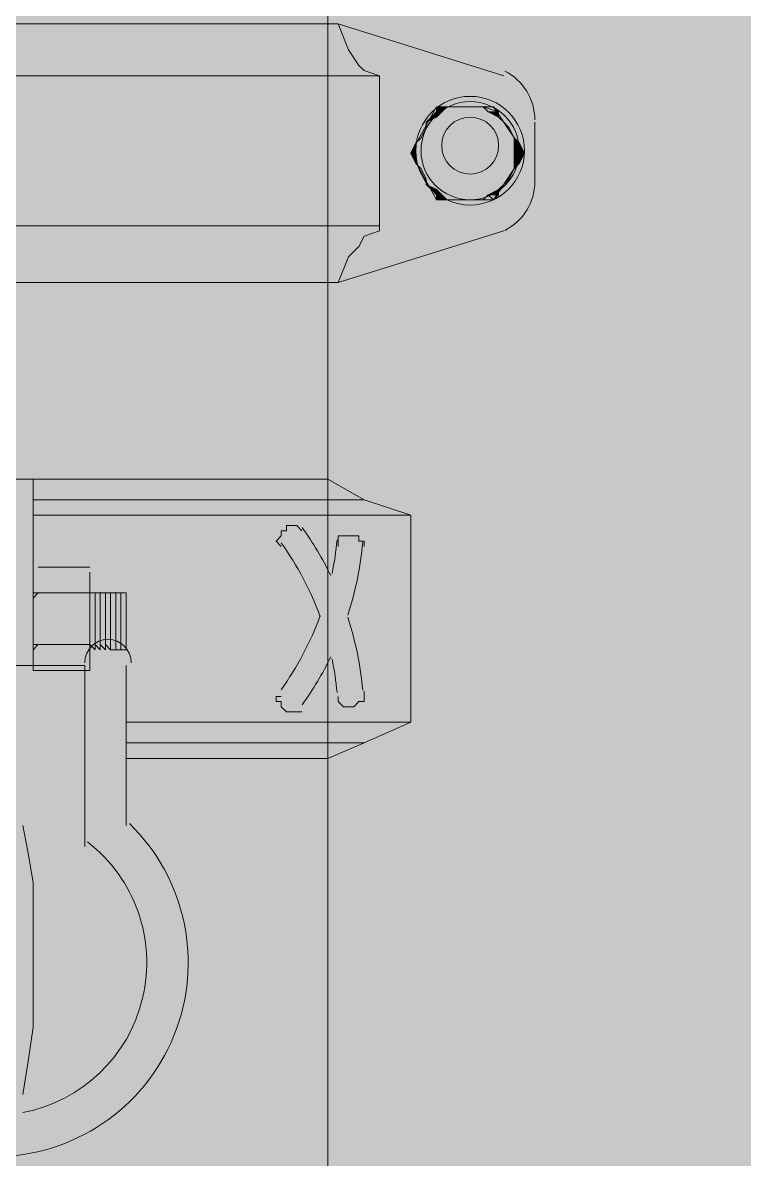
# Model space of a CAD drawing. Header units: millimetres. Extents: x 28 to 201, y 462 to 575.
# Drawn here: x 123.1443 to 123.267, y 559.5256 to 559.719 of the extents above; entities that cross this region are included whole.
import ezdxf

# ---------------------------------------------------------------- set-up
doc = ezdxf.new("R2010")
doc.units = ezdxf.units.MM
doc.layers.add('1- 3', color=3, linetype='Continuous')
doc.layers.add('8 hatch 2', color=104, linetype='Continuous')

# ---------------------------------------------------------------- blocks, each defined once
blk = doc.blocks.new('CTOBOM')
h = blk.add_hatch(color=0)
h.dxf.hatch_style = 2
h.paths.add_polyline_path([(5.748, -0.33348), (5.74888, -0.3326), (5.74888, -0.33348)])
edge = h.paths.add_edge_path()
edge.add_spline(control_points=[(5.74888, -0.3326), (5.74888, -0.3326), (5.748, -0.33348), (5.748, -0.33348), (5.748, -0.33348), (5.74888, -0.3326), (5.74888, -0.3326)], knot_values=[0, 0, 0, 0, 1, 1, 1, 2, 2, 2, 2], degree=3, periodic=0)
h = blk.add_hatch(color=0)
h.dxf.hatch_style = 2
h.paths.add_polyline_path([(5.74888, -0.33348), (5.75064, -0.33172), (5.75064, -0.33348)])
h.paths.add_polyline_path([(5.74888, -0.3326), (5.74888, -0.33348), (5.75064, -0.33172)])
h = blk.add_hatch(color=0)
h.dxf.hatch_style = 2
h.paths.add_polyline_path([(5.75064, -0.33348), (5.7524, -0.3326), (5.7524, -0.33348)])
h.paths.add_polyline_path([(5.75064, -0.33172), (5.75064, -0.33348), (5.7524, -0.3326)])
h = blk.add_hatch(color=0)
h.dxf.hatch_style = 2
h.paths.add_polyline_path([(5.75328, -0.33348), (5.7524, -0.33348), (5.7524, -0.3326)])
edge = h.paths.add_edge_path()
edge.add_spline(control_points=[(5.75328, -0.33348), (5.75328, -0.33348), (5.75328, -0.33348), (5.75328, -0.33348), (5.75328, -0.33348), (5.7524, -0.33348), (5.7524, -0.33348), (5.7524, -0.33348), (5.75328, -0.33348), (5.75328, -0.33348)], knot_values=[0, 0, 0, 0, 1, 1, 1, 2, 2, 2, 3, 3, 3, 3], degree=3, periodic=0)
h = blk.add_hatch(color=0)
h.dxf.hatch_style = 2
h.paths.add_polyline_path([(5.74271, -0.33876), (5.74359, -0.33612), (5.74359, -0.33788)])
h.paths.add_polyline_path([(5.74271, -0.337), (5.74271, -0.33876), (5.74359, -0.33612)])
h = blk.add_hatch(color=0)
h.dxf.hatch_style = 2
h.paths.add_polyline_path([(5.74448, -0.33612), (5.74359, -0.33788), (5.74359, -0.33612)])
edge = h.paths.add_edge_path()
edge.add_spline(control_points=[(5.74448, -0.33612), (5.74448, -0.33612), (5.74448, -0.33612), (5.74448, -0.33612), (5.74448, -0.33612), (5.74359, -0.33788), (5.74359, -0.33788), (5.74359, -0.33788), (5.74448, -0.33612), (5.74448, -0.33612)], knot_values=[0, 0, 0, 0, 1, 1, 1, 2, 2, 2, 3, 3, 3, 3], degree=3, periodic=0)
h = blk.add_hatch(color=0)
h.dxf.hatch_style = 2
h.paths.add_polyline_path([(5.7568, -0.33612), (5.75768, -0.33612), (5.75768, -0.33788)])
edge = h.paths.add_edge_path()
edge.add_spline(control_points=[(5.75768, -0.33612), (5.75768, -0.33612), (5.7568, -0.33612), (5.7568, -0.33612), (5.7568, -0.33612), (5.75768, -0.33612), (5.75768, -0.33612)], knot_values=[0, 0, 0, 0, 1, 1, 1, 2, 2, 2, 2], degree=3, periodic=0)
h = blk.add_hatch(color=0)
h.dxf.hatch_style = 2
h.paths.add_polyline_path([(5.75768, -0.33788), (5.75856, -0.337), (5.75856, -0.33876)])
h.paths.add_polyline_path([(5.75768, -0.33612), (5.75768, -0.33788), (5.75856, -0.337)])
h = blk.add_hatch(color=0)
h.dxf.hatch_style = 2
h.paths.add_polyline_path([(5.74271, -0.34668), (5.74359, -0.3458), (5.74359, -0.34668)])
h.paths.add_polyline_path([(5.74271, -0.34492), (5.74271, -0.34668), (5.74359, -0.3458)])
h = blk.add_hatch(color=0)
h.dxf.hatch_style = 2
h.paths.add_polyline_path([(5.74359, -0.34668), (5.74448, -0.34668), (5.74448, -0.34756)])
h.paths.add_polyline_path([(5.74359, -0.3458), (5.74359, -0.34668), (5.74448, -0.34668)])
h = blk.add_hatch(color=0)
h.dxf.hatch_style = 2
h.paths.add_polyline_path([(5.7568, -0.34756), (5.75768, -0.3458), (5.75768, -0.34668)])
h.paths.add_polyline_path([(5.7568, -0.34668), (5.7568, -0.34756), (5.75768, -0.3458)])
h = blk.add_hatch(color=0)
h.dxf.hatch_style = 2
h.paths.add_polyline_path([(5.75768, -0.34668), (5.75856, -0.34492), (5.75856, -0.34668)])
h.paths.add_polyline_path([(5.75768, -0.3458), (5.75768, -0.34668), (5.75856, -0.34492)])
h = blk.add_hatch(color=0)
h.dxf.hatch_style = 2
h.paths.add_polyline_path([(5.74536, -0.34844), (5.74448, -0.34756), (5.74448, -0.34668)])
edge = h.paths.add_edge_path()
edge.add_spline(control_points=[(5.74536, -0.34844), (5.74536, -0.34844), (5.74536, -0.34844), (5.74536, -0.34844), (5.74536, -0.34844), (5.74448, -0.34756), (5.74448, -0.34756), (5.74448, -0.34756), (5.74536, -0.34844), (5.74536, -0.34844)], knot_values=[0, 0, 0, 0, 1, 1, 1, 2, 2, 2, 3, 3, 3, 3], degree=3, periodic=0)
h = blk.add_hatch(color=0)
h.dxf.hatch_style = 2
h.paths.add_polyline_path([(5.75592, -0.34844), (5.7568, -0.34668), (5.7568, -0.34756)])
edge = h.paths.add_edge_path()
edge.add_spline(control_points=[(5.7568, -0.34668), (5.7568, -0.34668), (5.75592, -0.34844), (5.75592, -0.34844), (5.75592, -0.34844), (5.7568, -0.34668), (5.7568, -0.34668)], knot_values=[0, 0, 0, 0, 1, 1, 1, 2, 2, 2, 2], degree=3, periodic=0)
h = blk.add_hatch(color=0)
h.dxf.hatch_style = 2
h.paths.add_polyline_path([(5.74888, -0.3502), (5.75064, -0.3502), (5.75064, -0.35108)])
edge = h.paths.add_edge_path()
edge.add_spline(control_points=[(5.75064, -0.3502), (5.75064, -0.3502), (5.74888, -0.3502), (5.74888, -0.3502), (5.74888, -0.3502), (5.75064, -0.3502), (5.75064, -0.3502)], knot_values=[0, 0, 0, 0, 1, 1, 1, 2, 2, 2, 2], degree=3, periodic=0)
h = blk.add_hatch(color=0)
h.dxf.hatch_style = 2
h.paths.add_polyline_path([(5.7524, -0.3502), (5.75064, -0.35108), (5.75064, -0.3502)])
edge = h.paths.add_edge_path()
edge.add_spline(control_points=[(5.7524, -0.3502), (5.7524, -0.3502), (5.7524, -0.3502), (5.7524, -0.3502), (5.7524, -0.3502), (5.75064, -0.35108), (5.75064, -0.35108), (5.75064, -0.35108), (5.7524, -0.3502), (5.7524, -0.3502)], knot_values=[0, 0, 0, 0, 1, 1, 1, 2, 2, 2, 3, 3, 3, 3], degree=3, periodic=0)
at = {"color": 0, "lineweight": 20}
for p, q in [((5.74536, -0.32996), (5.75592, -0.32996)), ((5.75064, -0.33172), (5.74271, -0.337)), ((5.75856, -0.337), (5.75064, -0.33172)), ((5.73743, -0.33524), (5.72863, -0.3634)), ((5.76384, -0.33524), (5.77264, -0.3634)), ((5.74271, -0.337), (5.74271, -0.34668)), ((5.75856, -0.34668), (5.75856, -0.337)), ((5.74271, -0.34668), (5.75064, -0.35108)), ((5.75064, -0.35108), (5.75856, -0.34668)), ((5.73743, -0.35636), (5.73655, -0.359)), ((5.73743, -0.48838), (5.73743, -0.35636)), ((5.73743, -0.35636), (5.76384, -0.35636)), ((5.76296, -0.35636), (5.76296, -0.48838)), ((5.76384, -0.35636), (5.76472, -0.359)), ((5.73655, -0.359), (5.73567, -0.35988)), ((5.76472, -0.359), (5.76648, -0.35988)), ((5.73303, -0.36164), (5.72863, -0.3634)), ((5.73567, -0.35988), (5.73303, -0.36164)), ((5.76648, -0.35988), (5.76824, -0.36164)), ((5.76824, -0.36164), (5.77264, -0.3634)), ((5.72863, -0.48222), (5.72863, -0.3634)), ((5.77264, -0.48222), (5.77264, -0.3634)), ((5.72863, -0.36516), (5.53589, -0.36516)), ((5.72863, -0.36516), (5.72863, -0.47958))]:
    blk.add_line(p, q, dxfattribs=at)
at = {"color": 0, "lineweight": 0}
for p, q in [((5.748, -0.33348), (5.74888, -0.3326)), ((5.748, -0.33348), (5.74888, -0.3326)), ((5.74888, -0.33348), (5.75064, -0.33172)), ((5.74888, -0.33348), (5.75064, -0.33172)), ((5.75064, -0.33172), (5.74888, -0.3326)), ((5.74888, -0.33348), (5.75064, -0.33172)), ((5.74888, -0.33348), (5.75064, -0.33172)), ((5.75064, -0.33172), (5.74888, -0.3326)), ((5.74888, -0.3326), (5.74888, -0.33348)), ((5.74888, -0.3326), (5.74888, -0.33348)), ((5.74888, -0.3326), (5.74888, -0.33348)), ((5.74888, -0.3326), (5.74888, -0.33348)), ((5.75064, -0.33172), (5.75064, -0.33348)), ((5.75064, -0.33172), (5.75064, -0.33348)), ((5.75064, -0.33172), (5.75064, -0.33348)), ((5.7524, -0.3326), (5.75064, -0.33172)), ((5.75064, -0.33172), (5.75064, -0.33348)), ((5.7524, -0.3326), (5.75064, -0.33172)), ((5.75064, -0.33348), (5.7524, -0.3326)), ((5.75064, -0.33348), (5.7524, -0.3326)), ((5.75064, -0.33348), (5.7524, -0.3326)), ((5.75064, -0.33348), (5.7524, -0.3326)), ((5.7524, -0.3326), (5.7524, -0.33348)), ((5.7524, -0.3326), (5.7524, -0.33348)), ((5.7524, -0.33348), (5.7524, -0.3326)), ((5.7524, -0.3326), (5.75328, -0.33348)), ((5.7524, -0.33348), (5.7524, -0.3326)), ((5.7524, -0.3326), (5.75328, -0.33348)), ((5.74888, -0.33348), (5.748, -0.33348)), ((5.74888, -0.33348), (5.748, -0.33348)), ((5.75064, -0.33348), (5.74888, -0.33348)), ((5.75064, -0.33348), (5.74888, -0.33348)), ((5.7524, -0.33348), (5.75064, -0.33348)), ((5.7524, -0.33348), (5.75064, -0.33348)), ((5.75328, -0.33348), (5.7524, -0.33348)), ((5.75328, -0.33348), (5.7524, -0.33348)), ((5.74271, -0.33876), (5.74359, -0.33612)), ((5.74271, -0.33876), (5.74359, -0.33612)), ((5.74359, -0.33612), (5.74271, -0.337)), ((5.74271, -0.33876), (5.74359, -0.33612)), ((5.74271, -0.33876), (5.74359, -0.33612)), ((5.74359, -0.33612), (5.74271, -0.337)), ((5.74359, -0.33612), (5.74359, -0.33788)), ((5.74359, -0.33612), (5.74359, -0.33788)), ((5.74448, -0.33612), (5.74359, -0.33788)), ((5.74359, -0.33788), (5.74359, -0.33612)), ((5.74359, -0.33612), (5.74448, -0.33612)), ((5.74448, -0.33612), (5.74359, -0.33788)), ((5.74359, -0.33788), (5.74359, -0.33612)), ((5.74359, -0.33612), (5.74448, -0.33612)), ((5.7568, -0.33612), (5.75768, -0.33612)), ((5.75768, -0.33788), (5.7568, -0.33612)), ((5.7568, -0.33612), (5.75768, -0.33612)), ((5.75768, -0.33788), (5.7568, -0.33612)), ((5.75768, -0.33612), (5.75768, -0.33788)), ((5.75768, -0.33612), (5.75768, -0.33788)), ((5.75768, -0.33612), (5.75768, -0.33788)), ((5.75856, -0.337), (5.75768, -0.33612)), ((5.75768, -0.33612), (5.75768, -0.33788)), ((5.75856, -0.337), (5.75768, -0.33612)), ((5.74271, -0.3414), (5.74271, -0.337)), ((5.74271, -0.337), (5.74271, -0.34052)), ((5.74271, -0.3414), (5.74271, -0.337)), ((5.74271, -0.337), (5.74271, -0.34052)), ((5.74271, -0.34052), (5.74271, -0.337)), ((5.74271, -0.337), (5.74271, -0.33876)), ((5.74271, -0.34052), (5.74271, -0.337)), ((5.74271, -0.337), (5.74271, -0.33876)), ((5.74271, -0.337), (5.74271, -0.33876)), ((5.74271, -0.337), (5.74271, -0.33876)), ((5.74359, -0.33788), (5.74271, -0.33876)), ((5.74359, -0.33788), (5.74271, -0.33876)), ((5.75768, -0.33788), (5.75856, -0.337)), ((5.75768, -0.33788), (5.75856, -0.337)), ((5.75768, -0.33788), (5.75856, -0.337)), ((5.75768, -0.33788), (5.75856, -0.337)), ((5.75856, -0.33876), (5.75768, -0.33788)), ((5.75856, -0.33876), (5.75768, -0.33788)), ((5.75856, -0.337), (5.75856, -0.33876)), ((5.75856, -0.337), (5.75856, -0.33876)), ((5.75856, -0.33876), (5.75856, -0.337)), ((5.75856, -0.337), (5.75856, -0.34052)), ((5.75856, -0.33876), (5.75856, -0.337)), ((5.75856, -0.337), (5.75856, -0.34052)), ((5.75856, -0.34052), (5.75856, -0.337)), ((5.75856, -0.337), (5.75856, -0.3414)), ((5.75856, -0.34052), (5.75856, -0.337)), ((5.75856, -0.337), (5.75856, -0.3414)), ((5.74271, -0.33876), (5.74271, -0.34052)), ((5.74271, -0.33876), (5.74271, -0.34052)), ((5.75856, -0.34052), (5.75856, -0.33876)), ((5.75856, -0.34052), (5.75856, -0.33876)), ((5.74271, -0.34052), (5.74271, -0.3414)), ((5.74271, -0.34052), (5.74271, -0.3414)), ((5.74271, -0.34668), (5.74271, -0.3414)), ((5.74271, -0.3414), (5.74271, -0.34316)), ((5.74271, -0.34668), (5.74271, -0.3414)), ((5.74271, -0.3414), (5.74271, -0.34316)), ((5.75856, -0.3414), (5.75856, -0.34052)), ((5.75856, -0.3414), (5.75856, -0.34052)), ((5.75856, -0.3414), (5.75856, -0.34668)), ((5.75856, -0.34316), (5.75856, -0.3414)), ((5.75856, -0.3414), (5.75856, -0.34668)), ((5.75856, -0.34316), (5.75856, -0.3414)), ((5.74271, -0.34316), (5.74271, -0.34668)), ((5.74271, -0.34316), (5.74271, -0.34668)), ((5.74271, -0.34668), (5.74271, -0.34316)), ((5.74271, -0.34316), (5.74271, -0.34492)), ((5.74271, -0.34668), (5.74271, -0.34316)), ((5.74271, -0.34316), (5.74271, -0.34492)), ((5.75856, -0.34316), (5.75856, -0.34668)), ((5.75856, -0.34492), (5.75856, -0.34316)), ((5.75856, -0.34316), (5.75856, -0.34668)), ((5.75856, -0.34492), (5.75856, -0.34316)), ((5.75856, -0.34668), (5.75856, -0.34316)), ((5.75856, -0.34668), (5.75856, -0.34316)), ((5.74271, -0.34492), (5.74271, -0.34668)), ((5.74271, -0.34492), (5.74271, -0.34668)), ((5.74271, -0.34492), (5.74271, -0.34668)), ((5.74359, -0.3458), (5.74271, -0.34492)), ((5.74271, -0.34492), (5.74271, -0.34668)), ((5.74359, -0.3458), (5.74271, -0.34492)), ((5.74271, -0.34668), (5.74359, -0.3458)), ((5.74271, -0.34668), (5.74359, -0.3458)), ((5.74271, -0.34668), (5.74359, -0.3458)), ((5.74271, -0.34668), (5.74359, -0.3458)), ((5.74359, -0.3458), (5.74359, -0.34668)), ((5.74359, -0.3458), (5.74359, -0.34668)), ((5.74359, -0.3458), (5.74359, -0.34668)), ((5.74448, -0.34668), (5.74359, -0.3458)), ((5.74359, -0.3458), (5.74359, -0.34668)), ((5.74448, -0.34668), (5.74359, -0.3458)), ((5.7568, -0.34756), (5.75768, -0.3458)), ((5.7568, -0.34756), (5.75768, -0.3458)), ((5.75768, -0.3458), (5.7568, -0.34668)), ((5.7568, -0.34756), (5.75768, -0.3458)), ((5.7568, -0.34756), (5.75768, -0.3458)), ((5.75768, -0.3458), (5.7568, -0.34668)), ((5.75768, -0.34668), (5.75856, -0.34492)), ((5.75768, -0.34668), (5.75856, -0.34492)), ((5.75856, -0.34492), (5.75768, -0.3458)), ((5.75768, -0.34668), (5.75856, -0.34492)), ((5.75768, -0.34668), (5.75856, -0.34492)), ((5.75856, -0.34492), (5.75768, -0.3458)), ((5.75768, -0.3458), (5.75768, -0.34668)), ((5.75768, -0.3458), (5.75768, -0.34668)), ((5.75768, -0.3458), (5.75768, -0.34668)), ((5.75768, -0.3458), (5.75768, -0.34668)), ((5.75856, -0.34492), (5.75856, -0.34668)), ((5.75856, -0.34492), (5.75856, -0.34668)), ((5.75856, -0.34668), (5.75856, -0.34492)), ((5.75856, -0.34668), (5.75856, -0.34492)), ((5.74359, -0.34668), (5.74271, -0.34668)), ((5.74359, -0.34668), (5.74271, -0.34668)), ((5.74359, -0.34668), (5.74448, -0.34668)), ((5.74448, -0.34756), (5.74359, -0.34668)), ((5.74359, -0.34668), (5.74448, -0.34668)), ((5.74359, -0.34668), (5.74448, -0.34668)), ((5.74448, -0.34756), (5.74359, -0.34668)), ((5.74359, -0.34668), (5.74448, -0.34668)), ((5.74448, -0.34668), (5.74448, -0.34756)), ((5.74448, -0.34668), (5.74448, -0.34756)), ((5.74448, -0.34756), (5.74448, -0.34668)), ((5.74448, -0.34668), (5.74536, -0.34844)), ((5.74448, -0.34756), (5.74448, -0.34668)), ((5.74448, -0.34668), (5.74536, -0.34844)), ((5.74536, -0.34844), (5.74448, -0.34756)), ((5.74536, -0.34844), (5.74448, -0.34756)), ((5.75592, -0.34844), (5.7568, -0.34668)), ((5.75592, -0.34844), (5.7568, -0.34668)), ((5.7568, -0.34756), (5.75592, -0.34844)), ((5.7568, -0.34756), (5.75592, -0.34844)), ((5.7568, -0.34668), (5.7568, -0.34756)), ((5.7568, -0.34668), (5.7568, -0.34756)), ((5.75768, -0.34668), (5.7568, -0.34756)), ((5.7568, -0.34668), (5.7568, -0.34756)), ((5.75768, -0.34668), (5.7568, -0.34756)), ((5.7568, -0.34668), (5.7568, -0.34756)), ((5.75856, -0.34668), (5.75768, -0.34668)), ((5.75856, -0.34668), (5.75768, -0.34668)), ((5.74888, -0.3502), (5.75064, -0.3502)), ((5.75064, -0.35108), (5.74888, -0.3502)), ((5.74888, -0.3502), (5.75064, -0.3502)), ((5.75064, -0.35108), (5.74888, -0.3502)), ((5.75064, -0.3502), (5.75064, -0.35108)), ((5.75064, -0.3502), (5.75064, -0.35108)), ((5.7524, -0.3502), (5.75064, -0.35108)), ((5.75064, -0.35108), (5.75064, -0.3502)), ((5.75064, -0.3502), (5.7524, -0.3502)), ((5.7524, -0.3502), (5.75064, -0.35108)), ((5.75064, -0.35108), (5.75064, -0.3502)), ((5.75064, -0.3502), (5.7524, -0.3502))]:
    blk.add_line(p, q, dxfattribs=at)
at = {"color": 0, "lineweight": 20}
for points in [[(5.80608, -0.36516), (5.8096, -0.359), (5.81224, -0.35108)], [(5.81224, -0.35108), (5.81224, -0.41533)], [(5.81224, -0.35108), (5.84745, -0.35108)], [(5.85361, -0.36516), (5.85097, -0.359), (5.84745, -0.35108)], [(5.84745, -0.35108), (5.84745, -0.39949)], [(5.8096, -0.359), (5.8096, -0.41533)], [(5.81752, -0.3634), (5.81664, -0.3634), (5.81576, -0.3634), (5.81576, -0.36252), (5.81576, -0.36164), (5.81576, -0.36076), (5.81576, -0.35988), (5.81664, -0.35988), (5.81664, -0.359), (5.81752, -0.359)], [(5.84305, -0.3634), (5.84393, -0.3634), (5.84481, -0.36252), (5.84481, -0.36164), (5.84481, -0.36076), (5.84393, -0.35988), (5.84393, -0.359), (5.84305, -0.359), (5.84217, -0.359)], [(5.85097, -0.359), (5.85097, -0.39949)], [(4.88285, -0.47958), (6.57882, -0.47958), (6.57882, -0.36516), (5.37659, -0.36516)], [(4.88725, -0.36516), (8.15862, -0.36516)], [(8.72893, -0.36516), (5.77264, -0.36516)], [(5.80608, -0.36516), (5.80608, -0.47958)], [(5.85361, -0.36516), (5.85361, -0.39949)], [(5.81488, -0.36957), (5.814, -0.37045), (5.814, -0.37133), (5.814, -0.37221), (5.81488, -0.37221), (5.81488, -0.37309), (5.81576, -0.37309), (5.81664, -0.37397), (5.81752, -0.37309)], [(5.84569, -0.36957), (5.84569, -0.37045), (5.84569, -0.37133), (5.84569, -0.37221), (5.84481, -0.37309), (5.84393, -0.37309), (5.84393, -0.37397), (5.84305, -0.37397), (5.84305, -0.37309)], [(5.83513, -0.40213), (5.83513, -0.40125), (5.83513, -0.40037), (5.83513, -0.39949), (5.82545, -0.39949)], [(5.82545, -0.39949), (5.82545, -0.39949)], [(5.83513, -0.39949), (5.82545, -0.39949)], [(5.82545, -0.39949), (5.82545, -0.40037), (5.82545, -0.40125), (5.82545, -0.40213)], [(5.83513, -0.39949), (5.83425, -0.39949)], [(5.86505, -0.39949), (5.83777, -0.39949)], [(5.82545, -0.40037), (5.82545, -0.40037)], [(5.82545, -0.40125), (5.82545, -0.40125)], [(5.82545, -0.40213), (5.82545, -0.40301), (5.82545, -0.40389), (5.82545, -0.40477), (5.82545, -0.40565)], [(5.83513, -0.40213), (5.82545, -0.40213)], [(5.83513, -0.40037), (5.83425, -0.40037)], [(5.83513, -0.40125), (5.83425, -0.40125)], [(5.83513, -0.40213), (5.83425, -0.40301)], [(5.82545, -0.40301), (5.82545, -0.40301)], [(5.82545, -0.40389), (5.82545, -0.40389)], [(5.83513, -0.40301), (5.83425, -0.40389)], [(5.83513, -0.40389), (5.83425, -0.40477)], [(5.83513, -0.40301), (5.83513, -0.40301)], [(5.83513, -0.40389), (5.83513, -0.40389)], [(5.82104, -0.41445), (5.82104, -0.40565)], [(5.83865, -0.41533), (5.83865, -0.41445), (5.83865, -0.40565), (5.82192, -0.40565)], [(5.82545, -0.40477), (5.82545, -0.40477)], [(5.82545, -0.41445), (5.82545, -0.40565), (5.82633, -0.40565)], [(5.83513, -0.40477), (5.83425, -0.40565)], [(5.83425, -0.41445), (5.83425, -0.40565), (5.83513, -0.40565)], [(5.83425, -0.40565), (5.83425, -0.40565)], [(5.83513, -0.40477), (5.83513, -0.40477)], [(5.86857, -0.40653), (5.83777, -0.40653), (5.83777, -0.43821)], [(5.80608, -0.41533), (5.83865, -0.41533)], [(5.82192, -0.41445), (5.82192, -0.41445)], [(5.82633, -0.41533), (5.82545, -0.41445), (5.82545, -0.41533)], [(5.83425, -0.41533), (5.83425, -0.41445), (5.83513, -0.41533)], [(5.91082, -0.41709), (5.90554, -0.41621), (5.89937, -0.41533), (5.89321, -0.41533), (5.88705, -0.41533), (5.88089, -0.41533), (5.87473, -0.41533), (5.86945, -0.41621), (5.86505, -0.41709)]]:
    blk.add_lwpolyline(points, dxfattribs=at)
for points in [[(5.74492, -0.32996), (5.74141, -0.32996), (5.73821, -0.33194), (5.73665, -0.33508)], [(5.76375, -0.33508), (5.76218, -0.33194), (5.75898, -0.32996), (5.75548, -0.32996)], [(5.76375, -0.33508), (5.76218, -0.33194), (5.75898, -0.32996), (5.75548, -0.32996)], [(5.82922, -0.36179), (5.82519, -0.36046), (5.82102, -0.35961), (5.8168, -0.35923)], [(5.84202, -0.35923), (5.83779, -0.35961), (5.83362, -0.36046), (5.82959, -0.36179)], [(5.82249, -0.36467), (5.81963, -0.36606), (5.8169, -0.3677), (5.81433, -0.36956)], [(5.82215, -0.36446), (5.82025, -0.36407), (5.81833, -0.36378), (5.8164, -0.36361)], [(5.84449, -0.36956), (5.84191, -0.3677), (5.83918, -0.36606), (5.83632, -0.36467)], [(5.84241, -0.36361), (5.84048, -0.36378), (5.83856, -0.36407), (5.83666, -0.36446)], [(5.82952, -0.36646), (5.82503, -0.36809), (5.82078, -0.37033), (5.8169, -0.37313)], [(5.84191, -0.37313), (5.83803, -0.37033), (5.83379, -0.36809), (5.82929, -0.36646)]]:
    blk.add_open_spline(points, degree=3, dxfattribs=at)
for points, knots in [([(5.7502, -0.33172), (5.74509, -0.33172), (5.74095, -0.33586), (5.74095, -0.34096), (5.74095, -0.34607), (5.74509, -0.3502), (5.7502, -0.3502), (5.7553, -0.3502), (5.75944, -0.34607), (5.75944, -0.34096), (5.75944, -0.33586), (5.7553, -0.33172), (5.7502, -0.33172)], [0, 0, 0, 0, 1, 1, 1, 2, 2, 2, 3, 3, 3, 4, 4, 4, 4]), ([(5.7502, -0.3326), (5.74558, -0.3326), (5.74183, -0.33634), (5.74183, -0.34096), (5.74183, -0.34558), (5.74558, -0.34932), (5.7502, -0.34932), (5.75481, -0.34932), (5.75856, -0.34558), (5.75856, -0.34096), (5.75856, -0.33634), (5.75481, -0.3326), (5.7502, -0.3326)], [0, 0, 0, 0, 1, 1, 1, 2, 2, 2, 3, 3, 3, 4, 4, 4, 4]), ([(5.74932, -0.33612), (5.74664, -0.33612), (5.74448, -0.33829), (5.74448, -0.34096), (5.74448, -0.34364), (5.74664, -0.3458), (5.74932, -0.3458), (5.75199, -0.3458), (5.75416, -0.34364), (5.75416, -0.34096), (5.75416, -0.33829), (5.75199, -0.33612), (5.74932, -0.33612)], [0, 0, 0, 0, 1, 1, 1, 2, 2, 2, 3, 3, 3, 4, 4, 4, 4]), ([(5.86469, -0.44492), (5.87405, -0.45456), (5.88833, -0.45757), (5.90078, -0.45252), (5.91323, -0.44747), (5.92138, -0.43537), (5.92138, -0.42193), (5.92138, -0.40849), (5.91323, -0.3964), (5.90078, -0.39135), (5.88833, -0.3863), (5.87405, -0.3893), (5.86469, -0.39894)], [0, 0, 0, 0, 1, 1, 1, 2, 2, 2, 3, 3, 3, 4, 4, 4, 4]), ([(5.91388, -0.41707), (5.91197, -0.40703), (5.90434, -0.39905), (5.8944, -0.39668), (5.88446, -0.39431), (5.87405, -0.39798), (5.86781, -0.40608)], [0, 0, 0, 0, 1, 1, 1, 2, 2, 2, 2]), ([(5.83733, -0.39861), (5.83514, -0.39861), (5.83337, -0.40038), (5.83337, -0.40257), (5.83337, -0.40476), (5.83514, -0.40653), (5.83733, -0.40653)], [0, 0, 0, 0, 1, 1, 1, 2, 2, 2, 2]), ([(5.82545, -0.40037), (5.82545, -0.40037), (5.83513, -0.40037), (5.83513, -0.40037), (5.83513, -0.40037), (5.82545, -0.40037), (5.82545, -0.40037)], [0, 0, 0, 0, 1, 1, 1, 2, 2, 2, 2]), ([(5.82545, -0.40125), (5.82545, -0.40125), (5.83513, -0.40125), (5.83513, -0.40125), (5.83513, -0.40125), (5.82545, -0.40125), (5.82545, -0.40125)], [0, 0, 0, 0, 1, 1, 1, 2, 2, 2, 2]), ([(5.82545, -0.40301), (5.82545, -0.40301), (5.83513, -0.40301), (5.83513, -0.40301), (5.83513, -0.40301), (5.82545, -0.40301), (5.82545, -0.40301)], [0, 0, 0, 0, 1, 1, 1, 2, 2, 2, 2]), ([(5.82545, -0.40389), (5.82545, -0.40389), (5.83513, -0.40389), (5.83513, -0.40389), (5.83513, -0.40389), (5.82545, -0.40389), (5.82545, -0.40389)], [0, 0, 0, 0, 1, 1, 1, 2, 2, 2, 2]), ([(5.82545, -0.40477), (5.82545, -0.40477), (5.83513, -0.40477), (5.83513, -0.40477), (5.83513, -0.40477), (5.82545, -0.40477), (5.82545, -0.40477)], [0, 0, 0, 0, 1, 1, 1, 2, 2, 2, 2])]:
    blk.add_open_spline(points, degree=3, knots=knots, dxfattribs=at)
at = {"color": 0, "lineweight": 0}
for points in [[(5.74888, -0.3326), (5.74888, -0.3326), (5.748, -0.33348), (5.748, -0.33348)], [(5.748, -0.33348), (5.748, -0.33348), (5.74888, -0.3326), (5.74888, -0.3326)], [(5.74888, -0.3326), (5.74888, -0.3326), (5.748, -0.33348), (5.748, -0.33348)], [(5.748, -0.33348), (5.748, -0.33348), (5.74888, -0.3326), (5.74888, -0.3326)], [(5.74536, -0.33524), (5.74536, -0.33524), (5.74624, -0.33436), (5.74624, -0.33436)], [(5.74624, -0.33436), (5.74624, -0.33436), (5.74536, -0.33524), (5.74536, -0.33524)], [(5.74536, -0.33524), (5.74536, -0.33524), (5.74624, -0.33436), (5.74624, -0.33436)], [(5.74624, -0.33436), (5.74624, -0.33436), (5.74536, -0.33524), (5.74536, -0.33524)], [(5.74624, -0.33436), (5.74624, -0.33436), (5.748, -0.33348), (5.748, -0.33348)], [(5.748, -0.33348), (5.748, -0.33348), (5.74624, -0.33436), (5.74624, -0.33436)], [(5.74624, -0.33436), (5.74624, -0.33436), (5.748, -0.33348), (5.748, -0.33348)], [(5.748, -0.33348), (5.748, -0.33348), (5.74624, -0.33436), (5.74624, -0.33436)], [(5.75328, -0.33348), (5.75328, -0.33348), (5.7524, -0.33348), (5.7524, -0.33348)], [(5.7524, -0.33348), (5.7524, -0.33348), (5.75328, -0.33348), (5.75328, -0.33348)], [(5.75328, -0.33348), (5.75328, -0.33348), (5.7524, -0.33348), (5.7524, -0.33348)], [(5.7524, -0.33348), (5.7524, -0.33348), (5.75328, -0.33348), (5.75328, -0.33348)], [(5.75328, -0.33348), (5.75328, -0.33348), (5.75504, -0.33436), (5.75504, -0.33436)], [(5.75504, -0.33436), (5.75504, -0.33436), (5.75328, -0.33348), (5.75328, -0.33348)], [(5.75328, -0.33348), (5.75328, -0.33348), (5.75504, -0.33436), (5.75504, -0.33436)], [(5.75504, -0.33436), (5.75504, -0.33436), (5.75328, -0.33348), (5.75328, -0.33348)], [(5.75504, -0.33436), (5.75504, -0.33436), (5.75592, -0.33524), (5.75592, -0.33524)], [(5.75592, -0.33524), (5.75592, -0.33524), (5.75504, -0.33436), (5.75504, -0.33436)], [(5.75504, -0.33436), (5.75504, -0.33436), (5.75592, -0.33524), (5.75592, -0.33524)], [(5.75592, -0.33524), (5.75592, -0.33524), (5.75504, -0.33436), (5.75504, -0.33436)], [(5.74448, -0.33612), (5.74448, -0.33612), (5.74359, -0.33788), (5.74359, -0.33788)], [(5.74359, -0.33788), (5.74359, -0.33788), (5.74448, -0.33612), (5.74448, -0.33612)], [(5.74448, -0.33612), (5.74448, -0.33612), (5.74359, -0.33788), (5.74359, -0.33788)], [(5.74359, -0.33788), (5.74359, -0.33788), (5.74448, -0.33612), (5.74448, -0.33612)], [(5.74536, -0.33524), (5.74536, -0.33524), (5.74448, -0.33612), (5.74448, -0.33612)], [(5.74448, -0.33612), (5.74448, -0.33612), (5.74536, -0.33524), (5.74536, -0.33524)], [(5.74448, -0.33612), (5.74448, -0.33612), (5.74536, -0.33524), (5.74536, -0.33524)], [(5.74536, -0.33524), (5.74536, -0.33524), (5.74448, -0.33612), (5.74448, -0.33612)], [(5.74536, -0.33524), (5.74536, -0.33524), (5.74448, -0.33612), (5.74448, -0.33612)], [(5.74448, -0.33612), (5.74448, -0.33612), (5.74536, -0.33524), (5.74536, -0.33524)], [(5.74448, -0.33612), (5.74448, -0.33612), (5.74536, -0.33524), (5.74536, -0.33524)], [(5.74536, -0.33524), (5.74536, -0.33524), (5.74448, -0.33612), (5.74448, -0.33612)], [(5.7568, -0.33612), (5.7568, -0.33612), (5.75592, -0.33524), (5.75592, -0.33524)], [(5.75592, -0.33524), (5.75592, -0.33524), (5.7568, -0.33612), (5.7568, -0.33612)], [(5.75592, -0.33524), (5.75592, -0.33524), (5.7568, -0.33612), (5.7568, -0.33612)], [(5.7568, -0.33612), (5.7568, -0.33612), (5.75592, -0.33524), (5.75592, -0.33524)], [(5.7568, -0.33612), (5.7568, -0.33612), (5.75592, -0.33524), (5.75592, -0.33524)], [(5.75592, -0.33524), (5.75592, -0.33524), (5.7568, -0.33612), (5.7568, -0.33612)], [(5.75592, -0.33524), (5.75592, -0.33524), (5.7568, -0.33612), (5.7568, -0.33612)], [(5.7568, -0.33612), (5.7568, -0.33612), (5.75592, -0.33524), (5.75592, -0.33524)], [(5.75768, -0.33612), (5.75768, -0.33612), (5.7568, -0.33612), (5.7568, -0.33612)], [(5.7568, -0.33612), (5.7568, -0.33612), (5.75768, -0.33612), (5.75768, -0.33612)], [(5.75768, -0.33612), (5.75768, -0.33612), (5.7568, -0.33612), (5.7568, -0.33612)], [(5.7568, -0.33612), (5.7568, -0.33612), (5.75768, -0.33612), (5.75768, -0.33612)], [(5.74271, -0.337), (5.74271, -0.337), (5.74271, -0.3414), (5.74271, -0.3414)], [(5.74271, -0.3414), (5.74271, -0.3414), (5.74271, -0.337), (5.74271, -0.337)], [(5.74271, -0.337), (5.74271, -0.337), (5.74271, -0.3414), (5.74271, -0.3414)], [(5.74271, -0.3414), (5.74271, -0.3414), (5.74271, -0.337), (5.74271, -0.337)], [(5.74271, -0.337), (5.74271, -0.337), (5.74271, -0.34052), (5.74271, -0.34052)], [(5.74271, -0.34052), (5.74271, -0.34052), (5.74271, -0.337), (5.74271, -0.337)], [(5.74271, -0.337), (5.74271, -0.337), (5.74271, -0.34052), (5.74271, -0.34052)], [(5.74271, -0.34052), (5.74271, -0.34052), (5.74271, -0.337), (5.74271, -0.337)], [(5.75856, -0.337), (5.75856, -0.337), (5.75856, -0.33876), (5.75856, -0.33876)], [(5.75856, -0.33876), (5.75856, -0.33876), (5.75856, -0.337), (5.75856, -0.337)], [(5.75856, -0.337), (5.75856, -0.337), (5.75856, -0.33876), (5.75856, -0.33876)], [(5.75856, -0.33876), (5.75856, -0.33876), (5.75856, -0.337), (5.75856, -0.337)], [(5.75856, -0.337), (5.75856, -0.337), (5.75856, -0.34052), (5.75856, -0.34052)], [(5.75856, -0.34052), (5.75856, -0.34052), (5.75856, -0.337), (5.75856, -0.337)], [(5.75856, -0.337), (5.75856, -0.337), (5.75856, -0.34052), (5.75856, -0.34052)], [(5.75856, -0.34052), (5.75856, -0.34052), (5.75856, -0.337), (5.75856, -0.337)], [(5.75856, -0.3414), (5.75856, -0.3414), (5.75856, -0.34668), (5.75856, -0.34668)], [(5.75856, -0.34668), (5.75856, -0.34668), (5.75856, -0.3414), (5.75856, -0.3414)], [(5.75856, -0.3414), (5.75856, -0.3414), (5.75856, -0.34668), (5.75856, -0.34668)], [(5.75856, -0.34668), (5.75856, -0.34668), (5.75856, -0.3414), (5.75856, -0.3414)], [(5.74271, -0.34316), (5.74271, -0.34316), (5.74271, -0.34668), (5.74271, -0.34668)], [(5.74271, -0.34668), (5.74271, -0.34668), (5.74271, -0.34316), (5.74271, -0.34316)], [(5.74271, -0.34316), (5.74271, -0.34316), (5.74271, -0.34668), (5.74271, -0.34668)], [(5.74271, -0.34668), (5.74271, -0.34668), (5.74271, -0.34316), (5.74271, -0.34316)], [(5.75856, -0.34316), (5.75856, -0.34316), (5.75856, -0.34668), (5.75856, -0.34668)], [(5.75856, -0.34668), (5.75856, -0.34668), (5.75856, -0.34316), (5.75856, -0.34316)], [(5.75856, -0.34316), (5.75856, -0.34316), (5.75856, -0.34668), (5.75856, -0.34668)], [(5.75856, -0.34668), (5.75856, -0.34668), (5.75856, -0.34316), (5.75856, -0.34316)], [(5.74271, -0.34492), (5.74271, -0.34492), (5.74271, -0.34668), (5.74271, -0.34668)], [(5.74271, -0.34668), (5.74271, -0.34668), (5.74271, -0.34492), (5.74271, -0.34492)], [(5.74271, -0.34492), (5.74271, -0.34492), (5.74271, -0.34668), (5.74271, -0.34668)], [(5.74271, -0.34668), (5.74271, -0.34668), (5.74271, -0.34492), (5.74271, -0.34492)], [(5.74536, -0.34844), (5.74536, -0.34844), (5.74448, -0.34756), (5.74448, -0.34756)], [(5.74448, -0.34756), (5.74448, -0.34756), (5.74536, -0.34844), (5.74536, -0.34844)], [(5.74536, -0.34844), (5.74536, -0.34844), (5.74448, -0.34756), (5.74448, -0.34756)], [(5.74448, -0.34756), (5.74448, -0.34756), (5.74536, -0.34844), (5.74536, -0.34844)], [(5.7568, -0.34668), (5.7568, -0.34668), (5.75592, -0.34844), (5.75592, -0.34844)], [(5.75592, -0.34844), (5.75592, -0.34844), (5.7568, -0.34668), (5.7568, -0.34668)], [(5.7568, -0.34668), (5.7568, -0.34668), (5.75592, -0.34844), (5.75592, -0.34844)], [(5.75592, -0.34844), (5.75592, -0.34844), (5.7568, -0.34668), (5.7568, -0.34668)], [(5.74536, -0.34844), (5.74536, -0.34844), (5.74624, -0.34844), (5.74624, -0.34844)], [(5.74624, -0.34844), (5.74624, -0.34844), (5.74536, -0.34844), (5.74536, -0.34844)], [(5.74536, -0.34844), (5.74536, -0.34844), (5.74624, -0.34844), (5.74624, -0.34844)], [(5.74624, -0.34844), (5.74624, -0.34844), (5.74536, -0.34844), (5.74536, -0.34844)], [(5.74624, -0.34844), (5.74624, -0.34844), (5.748, -0.34932), (5.748, -0.34932)], [(5.748, -0.34932), (5.748, -0.34932), (5.74624, -0.34844), (5.74624, -0.34844)], [(5.74624, -0.34844), (5.74624, -0.34844), (5.748, -0.34932), (5.748, -0.34932)], [(5.748, -0.34932), (5.748, -0.34932), (5.74624, -0.34844), (5.74624, -0.34844)], [(5.74888, -0.3502), (5.74888, -0.3502), (5.748, -0.34932), (5.748, -0.34932)], [(5.748, -0.34932), (5.748, -0.34932), (5.74888, -0.3502), (5.74888, -0.3502)], [(5.748, -0.34932), (5.748, -0.34932), (5.74888, -0.3502), (5.74888, -0.3502)], [(5.74888, -0.3502), (5.74888, -0.3502), (5.748, -0.34932), (5.748, -0.34932)], [(5.74888, -0.3502), (5.74888, -0.3502), (5.748, -0.34932), (5.748, -0.34932)], [(5.748, -0.34932), (5.748, -0.34932), (5.74888, -0.3502), (5.74888, -0.3502)], [(5.748, -0.34932), (5.748, -0.34932), (5.74888, -0.3502), (5.74888, -0.3502)], [(5.74888, -0.3502), (5.74888, -0.3502), (5.748, -0.34932), (5.748, -0.34932)], [(5.75328, -0.34932), (5.75328, -0.34932), (5.7524, -0.3502), (5.7524, -0.3502)], [(5.7524, -0.3502), (5.7524, -0.3502), (5.75328, -0.34932), (5.75328, -0.34932)], [(5.7524, -0.3502), (5.7524, -0.3502), (5.75328, -0.34932), (5.75328, -0.34932)], [(5.75328, -0.34932), (5.75328, -0.34932), (5.7524, -0.3502), (5.7524, -0.3502)], [(5.75328, -0.34932), (5.75328, -0.34932), (5.7524, -0.3502), (5.7524, -0.3502)], [(5.7524, -0.3502), (5.7524, -0.3502), (5.75328, -0.34932), (5.75328, -0.34932)], [(5.7524, -0.3502), (5.7524, -0.3502), (5.75328, -0.34932), (5.75328, -0.34932)], [(5.75328, -0.34932), (5.75328, -0.34932), (5.7524, -0.3502), (5.7524, -0.3502)], [(5.75328, -0.34932), (5.75328, -0.34932), (5.75504, -0.34844), (5.75504, -0.34844)], [(5.75504, -0.34844), (5.75504, -0.34844), (5.75328, -0.34932), (5.75328, -0.34932)], [(5.75328, -0.34932), (5.75328, -0.34932), (5.75504, -0.34844), (5.75504, -0.34844)], [(5.75504, -0.34844), (5.75504, -0.34844), (5.75328, -0.34932), (5.75328, -0.34932)], [(5.75504, -0.34844), (5.75504, -0.34844), (5.75592, -0.34844), (5.75592, -0.34844)], [(5.75592, -0.34844), (5.75592, -0.34844), (5.75504, -0.34844), (5.75504, -0.34844)], [(5.75504, -0.34844), (5.75504, -0.34844), (5.75592, -0.34844), (5.75592, -0.34844)], [(5.75592, -0.34844), (5.75592, -0.34844), (5.75504, -0.34844), (5.75504, -0.34844)], [(5.75064, -0.3502), (5.75064, -0.3502), (5.74888, -0.3502), (5.74888, -0.3502)], [(5.74888, -0.3502), (5.74888, -0.3502), (5.75064, -0.3502), (5.75064, -0.3502)], [(5.75064, -0.3502), (5.75064, -0.3502), (5.74888, -0.3502), (5.74888, -0.3502)], [(5.74888, -0.3502), (5.74888, -0.3502), (5.75064, -0.3502), (5.75064, -0.3502)], [(5.7524, -0.3502), (5.7524, -0.3502), (5.75064, -0.35108), (5.75064, -0.35108)], [(5.75064, -0.35108), (5.75064, -0.35108), (5.7524, -0.3502), (5.7524, -0.3502)], [(5.7524, -0.3502), (5.7524, -0.3502), (5.75064, -0.35108), (5.75064, -0.35108)], [(5.75064, -0.35108), (5.75064, -0.35108), (5.7524, -0.3502), (5.7524, -0.3502)]]:
    blk.add_open_spline(points, degree=3, dxfattribs=at)
blk = doc.blocks.new('*E60')
at = {"layer": '8 hatch 2', "ltscale": 2, "transparency": 33554483}
h = blk.add_hatch(color=6, dxfattribs=at)
h.dxf.hatch_style = 1
h.paths.add_polyline_path([(79.84048, 79.60505), (60.14999, 79.60505), (60.14999, 62.26086), (84.49943, 62.26086)])

msp = doc.modelspace()

# ---------------------------------------------------------------- block references
at = {"color": 1}
msp.add_blockref('*E60', (43.72087, 485.84233), dxfattribs=at)
at = {"layer": '1- 3', "rotation": 270}
msp.add_blockref('CTOBOM', (123.56135, 565.44738), dxfattribs=at)

doc.saveas('drawing.dxf')
